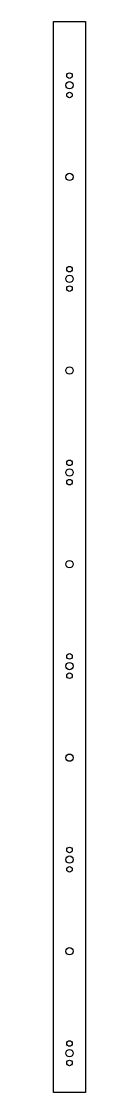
# Model space of a CAD drawing. Extents: x 0 to 50, y -1660 to 0.
import ezdxf

# ---------------------------------------------------------------- set-up
doc = ezdxf.new("R2010")
doc.units = 0
doc.layers.get('0').update_dxf_attribs({"linetype": 'CONTINUOUS'})

msp = doc.modelspace()

# ---------------------------------------------------------------- linework, layer by layer
msp.add_lwpolyline([(0, 0), (50, 0), (50, -1660), (0, -1660)], close=True)
for centre, radius in [((25, -84), 4.3), ((25, -99), 5.65), ((25, -114), 4.3), ((25, -241), 5.65), ((25, -384), 4.3), ((25, -399), 5.65), ((25, -414), 4.3), ((25, -541), 5.65), ((25, -684), 4.3), ((25, -699), 5.65), ((25, -714), 4.3), ((25, -841), 5.65), ((25, -999), 5.65), ((25, -984), 4.3), ((25, -1014), 4.3), ((25, -1141), 5.65), ((25, -1299), 5.65), ((25, -1284), 4.3), ((25, -1314), 4.3), ((25, -1441), 5.65), ((25, -1599), 5.65), ((25, -1584), 4.3), ((25, -1614), 4.3)]:
    msp.add_circle(centre, radius)

doc.saveas('drawing.dxf')
